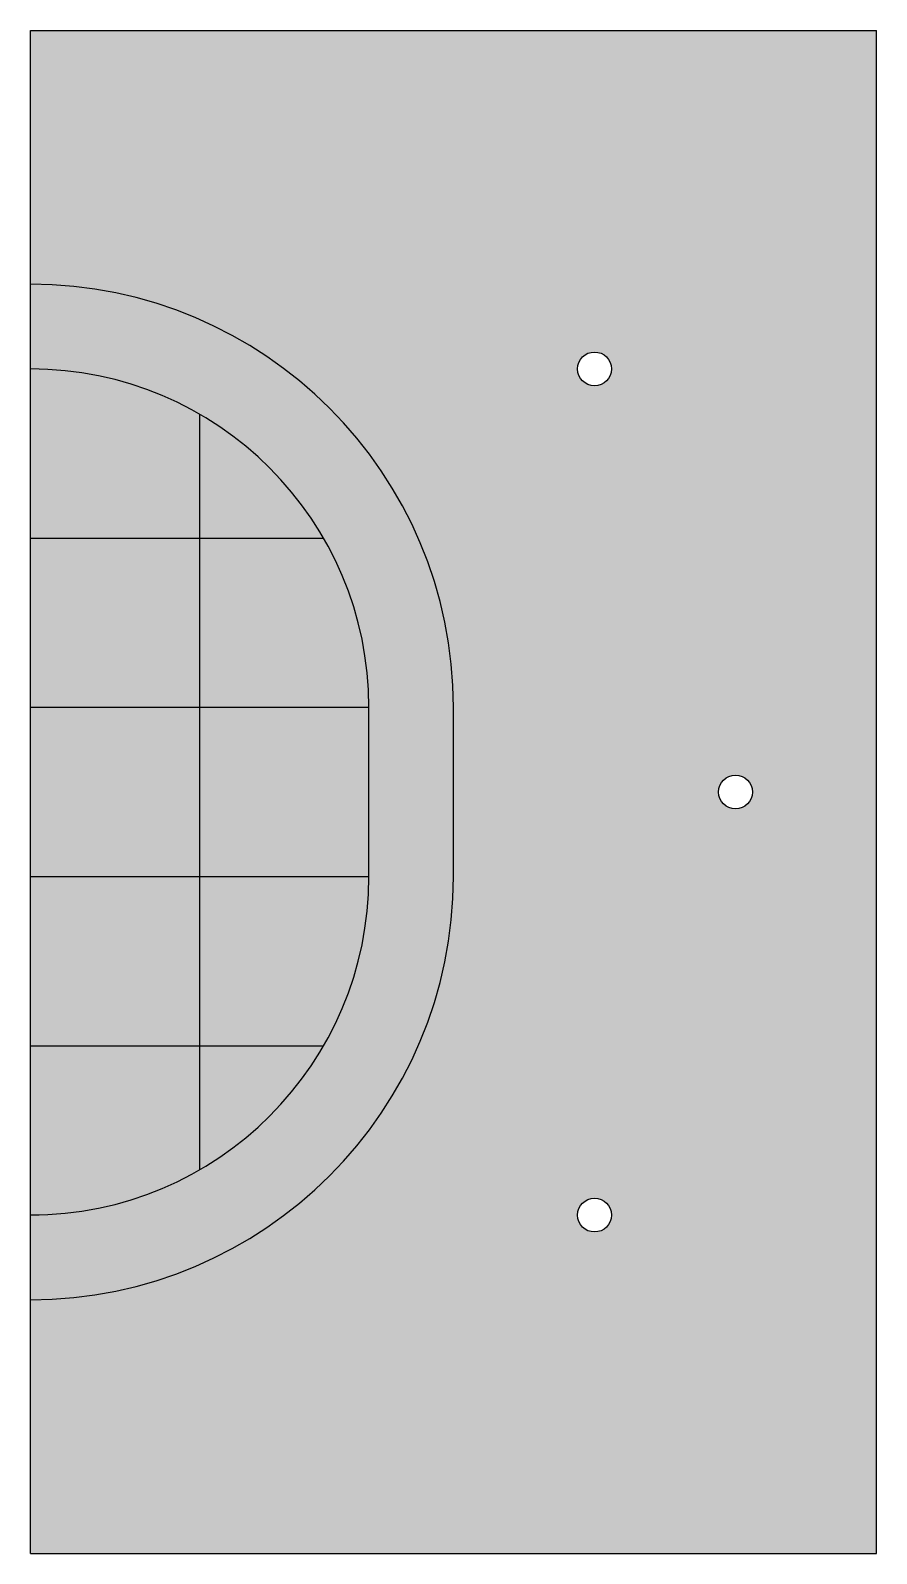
# Model space of a CAD drawing. Header units: metres. Extents: x 0 to 1, y 0 to 1.8.
import ezdxf

# ---------------------------------------------------------------- set-up
doc = ezdxf.new("R2010")
doc.units = ezdxf.units.M
doc.header["$LTSCALE"] = 0.2

msp = doc.modelspace()

# ---------------------------------------------------------------- hatches: boundary and pattern name
h = msp.add_hatch(color=254)
h.dxf.hatch_style = 1
h.paths.add_polyline_path([(1, 1.8), (0, 1.8), (0, 1.5, -0.414214), (0.5, 1), (0.5, 0.8, -0.414214), (0, 0.3), (0, 0), (1, 0)])
h.paths.add_polyline_path([(0.6867, 1.4, -1), (0.6467, 1.4, -1)], flags=0)
h.paths.add_polyline_path([(0.8533, 0.9, -1), (0.8133, 0.9, -1)], flags=16)
h.paths.add_polyline_path([(0.6867, 0.4, -1), (0.6467, 0.4, -1)], flags=16)
h.paths.add_polyline_path([(0.6467, 1.4, 1), (0.6867, 1.4, 1)], flags=16)
h.paths.add_polyline_path([(0, 1.5), (0, 1.4, -0.414214), (0.4, 1), (0.4, 0.8, -0.414214), (0, 0.4), (0, 0.3, 0.414214), (0.5, 0.8), (0.5, 1, 0.414214)])
h.paths.add_polyline_path([(0, 1.4), (0, 0.4, 0.414214), (0.4, 0.8), (0.4, 1, 0.414214)], flags=17)
h = msp.add_hatch()
h.set_pattern_fill('L45L135', color=256, scale=0.2, angle=45, style=0)
h.set_pattern_definition([(90, (0, 0), (-0.2, 3e-17), []), (180, (0, 0), (-3e-17, -0.2), [])])
h.paths.add_polyline_path([(0.4, 1, 0.414214), (0, 1.4), (0, 0.4, 0.414214), (0.4, 0.8)])

# ---------------------------------------------------------------- linework, layer by layer
for p, q in [((0, 0), (0, 1.8)), ((0, 1.8), (1, 1.8)), ((1, 0), (1, 1.8)), ((0.4, 0.8), (0.4, 1)), ((0.5, 0.8), (0.5, 1)), ((0, 0), (1, 0))]:
    msp.add_line(p, q)
for centre in [(0.6667, 1.4), (0.8333, 0.9), (0.6667, 0.4)]:
    msp.add_circle(centre, 0.02)
for centre, radius, start, end in [((0, 1), 0.5, 360, 90), ((0, 1), 0.4, 360, 90), ((0, 0.8), 0.5, 270, 360), ((0, 0.8), 0.4, 270, 360)]:
    msp.add_arc(centre, radius, start, end)

doc.saveas('drawing.dxf')
